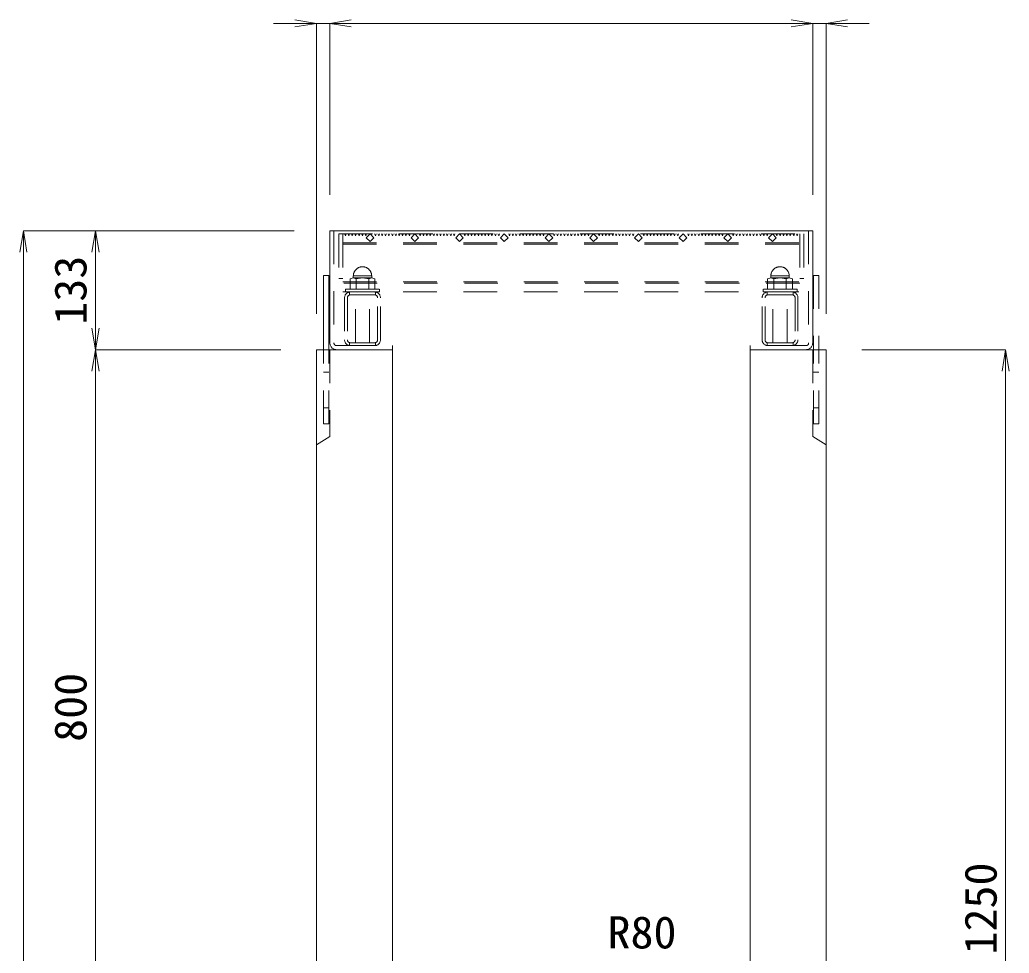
# Model space of a CAD drawing. Units: millimetres at full size; some dimension numbers follow another scale. Extents: x -734 to 58102, y 49499 to 87169.
# Drawn here: x 49380 to 50487, y 60125 to 61169 of the extents above; entities that cross this region are included whole.
import ezdxf
from ezdxf.enums import TextEntityAlignment as Align

# ---------------------------------------------------------------- set-up
doc = ezdxf.new("R2010")
doc.units = ezdxf.units.MM
doc.header["$LTSCALE"] = 50
doc.linetypes.add('USER1', pattern=[1.35, 0.75, -0.6])
for name, color, linetype, lineweight in [('寸法線', 7, 'Continuous', 13), ('引出線', 4, 'Continuous', 13), ('本体', 2, 'Continuous', 20), ('ｸﾞﾚｰﾁﾝｸﾞ', 7, 'USER1', 9)]:
    doc.layers.add(name, color=color, linetype=linetype, lineweight=lineweight)
doc.styles.add('ＭＳ 明朝', font='')
doc.styles.get('ＭＳ 明朝').set_extended_font_data('MS Mincho')

# ---------------------------------------------------------------- blocks, each defined once
blk = doc.blocks.new('open_arrow')
at = {"color": 0, "linetype": 'Continuous', "lineweight": -2}
blk.add_lwpolyline([(7.5, 1.25), (0, 0), (7.5, -1.25)], dxfattribs=at)

msp = doc.modelspace()

# ---------------------------------------------------------------- linework, layer by layer
at = {"layer": '寸法線'}
for p, q in [((49775.07, 61164.87), (49664.07, 61164.87)), ((49712.07, 60839.97), (49712.07, 61164.87)), ((50267.08, 61164.87), (49727.07, 61164.87)), ((49727.07, 60972.97), (49727.07, 61164.87)), ((49727.07, 60972.97), (49727.07, 61164.87)), ((50219.07, 61164.87), (50330.07, 61164.87)), ((50267.07, 60972.97), (50267.07, 61164.87)), ((50267.08, 60972.97), (50267.08, 61164.87)), ((50282.07, 60839.97), (50282.07, 61164.87)), ((49384.26, 59549.95), (49384.26, 60932.95)), ((49687.06, 60932.95), (49384.26, 60932.95)), ((49464.9, 60932.95), (49464.9, 60799.95)), ((49687.06, 60932.95), (49464.9, 60932.95)), ((49464.9, 60799.95), (49464.9, 59999.95)), ((49672.06, 60799.95), (49464.9, 60799.95)), ((49672.06, 60799.95), (49464.9, 60799.95)), ((50322.1, 60799.95), (50482.89, 60799.95)), ((50482.89, 60799.95), (50482.89, 59549.95))]:
    msp.add_line(p, q, dxfattribs=at)
at = {"layer": '本体'}
for p, q in [((49712.08, 59549.95), (49712.08, 60799.95)), ((49797.08, 60799.95), (49712.08, 60799.95)), ((49797.08, 60093.79), (49797.08, 60799.95)), ((50197.08, 60093.82), (50197.08, 60799.95)), ((50282.08, 60799.95), (50197.08, 60799.95)), ((50282.08, 59549.95), (50282.08, 60799.95))]:
    msp.add_line(p, q, dxfattribs=at)
at = {"layer": '本体', "linetype": 'USER1', "lineweight": 9}
for p, q in [((49727.08, 60799.95), (49727.08, 60702.95)), ((50267.08, 60799.95), (50267.08, 60702.95)), ((49727.08, 60702.95), (49712.08, 60693.45)), ((50267.08, 60702.95), (50282.08, 60693.45))]:
    msp.add_line(p, q, dxfattribs=at)
at = {"layer": 'ｸﾞﾚｰﾁﾝｸﾞ', "linetype": 'Continuous'}
for p, q in [((49727.08, 60932.95), (50267.07, 60932.95)), ((49727.08, 60932.95), (49727.08, 60807.45)), ((50267.08, 60932.95), (50267.08, 60807.45)), ((49720.08, 60882.95), (49720.08, 60799.95)), ((49720.08, 60882.95), (49726.08, 60882.95)), ((49726.08, 60882.95), (49726.08, 60799.95))]:
    msp.add_line(p, q, dxfattribs=at)
at = {"layer": 'ｸﾞﾚｰﾁﾝｸﾞ'}
for p, q in [((49731.58, 60932.95), (49731.58, 60807.45)), ((50262.58, 60932.95), (50262.58, 60807.45)), ((49737.08, 60929.45), (49737.08, 60879.45)), ((49741.58, 60929.45), (49741.58, 60864.45)), ((49741.58, 60929.45), (49741.58, 60879.45)), ((49743.58, 60929.45), (49744.48, 60927.35)), ((49744.48, 60927.35), (49745.38, 60929.45)), ((49747.38, 60929.45), (49748.28, 60927.35)), ((49748.28, 60927.35), (49749.18, 60929.45)), ((49751.18, 60929.45), (49752.08, 60927.35)), ((49752.08, 60927.35), (49752.98, 60929.45)), ((49754.98, 60929.45), (49755.88, 60927.35)), ((49755.88, 60927.35), (49756.78, 60929.45)), ((49758.78, 60929.45), (49759.68, 60927.35)), ((49759.68, 60927.35), (49760.58, 60929.45)), ((49762.58, 60929.45), (49763.48, 60927.35)), ((49763.48, 60927.35), (49764.38, 60929.45)), ((49766.38, 60929.45), (49767.28, 60927.35)), ((49767.28, 60927.35), (49768.18, 60929.45)), ((49772.08, 60929.45), (49767.83, 60925.21)), ((49767.83, 60925.21), (49772.08, 60920.97)), ((49776.32, 60925.21), (49772.08, 60929.45)), ((49772.08, 60920.97), (49776.32, 60925.21)), ((49777.08, 60929.45), (49777.98, 60927.35)), ((49777.98, 60927.35), (49778.88, 60929.45)), ((49780.88, 60929.45), (49781.78, 60927.35)), ((49781.78, 60927.35), (49782.68, 60929.45)), ((49784.68, 60929.45), (49785.58, 60927.35)), ((49785.58, 60927.35), (49786.48, 60929.45)), ((49788.48, 60929.45), (49789.38, 60927.35)), ((49789.38, 60927.35), (49790.28, 60929.45)), ((49792.28, 60929.45), (49793.18, 60927.35)), ((49793.18, 60927.35), (49794.08, 60929.45)), ((49796.08, 60929.45), (49796.98, 60927.35)), ((49796.98, 60927.35), (49797.88, 60929.45)), ((49799.88, 60929.45), (49800.78, 60927.35)), ((49800.78, 60927.35), (49801.68, 60929.45)), ((49803.68, 60929.45), (49804.58, 60927.35)), ((49804.58, 60927.35), (49805.48, 60929.45)), ((49807.48, 60929.45), (49808.38, 60927.35)), ((49808.38, 60927.35), (49809.28, 60929.45)), ((49811.28, 60929.45), (49812.18, 60927.35)), ((49812.18, 60927.35), (49813.08, 60929.45)), ((49815.08, 60929.45), (49815.98, 60927.35)), ((49815.98, 60927.35), (49816.88, 60929.45)), ((49822.08, 60929.45), (49817.83, 60925.21)), ((49817.83, 60925.21), (49822.08, 60920.97)), ((49826.32, 60925.21), (49822.08, 60929.45)), ((49822.08, 60920.97), (49826.32, 60925.21)), ((49827.08, 60929.45), (49827.98, 60927.35)), ((49827.98, 60927.35), (49828.88, 60929.45)), ((49830.88, 60929.45), (49831.78, 60927.35)), ((49831.78, 60927.35), (49832.68, 60929.45)), ((49834.68, 60929.45), (49835.58, 60927.35)), ((49835.58, 60927.35), (49836.48, 60929.45)), ((49838.48, 60929.45), (49839.38, 60927.35)), ((49839.38, 60927.35), (49840.28, 60929.45)), ((49842.28, 60929.45), (49843.18, 60927.35)), ((49843.18, 60927.35), (49844.08, 60929.45)), ((49846.08, 60929.45), (49846.98, 60927.35)), ((49846.98, 60927.35), (49847.88, 60929.45)), ((49849.88, 60929.45), (49850.78, 60927.35)), ((49850.78, 60927.35), (49851.68, 60929.45)), ((49853.68, 60929.45), (49854.58, 60927.35)), ((49854.58, 60927.35), (49855.48, 60929.45)), ((49857.48, 60929.45), (49858.38, 60927.35)), ((49858.38, 60927.35), (49859.28, 60929.45)), ((49861.28, 60929.45), (49862.18, 60927.35)), ((49862.18, 60927.35), (49863.08, 60929.45)), ((49865.08, 60929.45), (49865.98, 60927.35)), ((49865.98, 60927.35), (49866.88, 60929.45)), ((49872.08, 60929.45), (49867.83, 60925.21)), ((49867.83, 60925.21), (49872.08, 60920.97)), ((49876.32, 60925.21), (49872.08, 60929.45)), ((49872.08, 60920.97), (49876.32, 60925.21)), ((49877.08, 60929.45), (49877.98, 60927.35)), ((49877.98, 60927.35), (49878.88, 60929.45)), ((49880.88, 60929.45), (49881.78, 60927.35)), ((49881.78, 60927.35), (49882.68, 60929.45)), ((49884.68, 60929.45), (49885.58, 60927.35)), ((49885.58, 60927.35), (49886.48, 60929.45)), ((49888.48, 60929.45), (49889.38, 60927.35)), ((49889.38, 60927.35), (49890.28, 60929.45)), ((49892.28, 60929.45), (49893.18, 60927.35)), ((49893.18, 60927.35), (49894.08, 60929.45)), ((49896.08, 60929.45), (49896.98, 60927.35)), ((49896.98, 60927.35), (49897.88, 60929.45)), ((49899.88, 60929.45), (49900.78, 60927.35)), ((49900.78, 60927.35), (49901.68, 60929.45)), ((49903.68, 60929.45), (49904.58, 60927.35)), ((49904.58, 60927.35), (49905.48, 60929.45)), ((49907.48, 60929.45), (49908.38, 60927.35)), ((49908.38, 60927.35), (49909.28, 60929.45)), ((49911.28, 60929.45), (49912.18, 60927.35)), ((49912.18, 60927.35), (49913.08, 60929.45)), ((49915.08, 60929.45), (49915.98, 60927.35)), ((49915.98, 60927.35), (49916.88, 60929.45)), ((49922.08, 60929.45), (49917.83, 60925.21)), ((49917.83, 60925.21), (49922.08, 60920.97)), ((49926.32, 60925.21), (49922.08, 60929.45)), ((49922.08, 60920.97), (49926.32, 60925.21)), ((49927.08, 60929.45), (49927.98, 60927.35)), ((49927.98, 60927.35), (49928.88, 60929.45)), ((49930.88, 60929.45), (49931.78, 60927.35)), ((49931.78, 60927.35), (49932.68, 60929.45)), ((49934.68, 60929.45), (49935.58, 60927.35)), ((49935.58, 60927.35), (49936.48, 60929.45)), ((49938.48, 60929.45), (49939.38, 60927.35)), ((49939.38, 60927.35), (49940.28, 60929.45)), ((49942.28, 60929.45), (49943.18, 60927.35)), ((49943.18, 60927.35), (49944.08, 60929.45)), ((49946.08, 60929.45), (49946.98, 60927.35)), ((49946.98, 60927.35), (49947.88, 60929.45)), ((49949.88, 60929.45), (49950.78, 60927.35)), ((49950.78, 60927.35), (49951.68, 60929.45)), ((49953.68, 60929.45), (49954.58, 60927.35)), ((49954.58, 60927.35), (49955.48, 60929.45)), ((49957.48, 60929.45), (49958.38, 60927.35)), ((49958.38, 60927.35), (49959.28, 60929.45)), ((49961.28, 60929.45), (49962.18, 60927.35)), ((49962.18, 60927.35), (49963.08, 60929.45)), ((49965.08, 60929.45), (49965.98, 60927.35)), ((49965.98, 60927.35), (49966.88, 60929.45)), ((49972.08, 60929.45), (49967.83, 60925.21)), ((49967.83, 60925.21), (49972.08, 60920.97)), ((49976.32, 60925.21), (49972.08, 60929.45)), ((49972.08, 60920.97), (49976.32, 60925.21)), ((49977.08, 60929.45), (49977.98, 60927.35)), ((49977.98, 60927.35), (49978.88, 60929.45)), ((49980.88, 60929.45), (49981.78, 60927.35)), ((49981.78, 60927.35), (49982.68, 60929.45)), ((49984.68, 60929.45), (49985.58, 60927.35)), ((49985.58, 60927.35), (49986.48, 60929.45)), ((49988.48, 60929.45), (49989.38, 60927.35)), ((49989.38, 60927.35), (49990.28, 60929.45)), ((49992.28, 60929.45), (49993.18, 60927.35)), ((49993.18, 60927.35), (49994.08, 60929.45)), ((49996.08, 60929.45), (49996.98, 60927.35)), ((49998.08, 60929.45), (49997.18, 60927.35)), ((50000.98, 60927.35), (50000.08, 60929.45)), ((50001.88, 60929.45), (50000.98, 60927.35)), ((50004.78, 60927.35), (50003.88, 60929.45)), ((50005.68, 60929.45), (50004.78, 60927.35)), ((50008.58, 60927.35), (50007.68, 60929.45)), ((50009.48, 60929.45), (50008.58, 60927.35)), ((50012.38, 60927.35), (50011.48, 60929.45)), ((50013.28, 60929.45), (50012.38, 60927.35)), ((50016.18, 60927.35), (50015.28, 60929.45)), ((50017.08, 60929.45), (50016.18, 60927.35)), ((50017.83, 60925.21), (50022.08, 60929.45)), ((50022.08, 60920.97), (50017.83, 60925.21)), ((50022.08, 60929.45), (50026.32, 60925.21)), ((50026.32, 60925.21), (50022.08, 60920.97)), ((50028.18, 60927.35), (50027.28, 60929.45)), ((50029.08, 60929.45), (50028.18, 60927.35)), ((50031.98, 60927.35), (50031.08, 60929.45)), ((50032.88, 60929.45), (50031.98, 60927.35)), ((50035.78, 60927.35), (50034.88, 60929.45)), ((50036.68, 60929.45), (50035.78, 60927.35)), ((50039.58, 60927.35), (50038.68, 60929.45)), ((50040.48, 60929.45), (50039.58, 60927.35)), ((50043.38, 60927.35), (50042.48, 60929.45)), ((50044.28, 60929.45), (50043.38, 60927.35)), ((50047.18, 60927.35), (50046.28, 60929.45)), ((50048.08, 60929.45), (50047.18, 60927.35)), ((50050.98, 60927.35), (50050.08, 60929.45)), ((50051.88, 60929.45), (50050.98, 60927.35)), ((50054.78, 60927.35), (50053.88, 60929.45)), ((50055.68, 60929.45), (50054.78, 60927.35)), ((50058.58, 60927.35), (50057.68, 60929.45)), ((50059.48, 60929.45), (50058.58, 60927.35)), ((50062.38, 60927.35), (50061.48, 60929.45)), ((50063.28, 60929.45), (50062.38, 60927.35)), ((50066.18, 60927.35), (50065.28, 60929.45)), ((50067.08, 60929.45), (50066.18, 60927.35)), ((50067.83, 60925.21), (50072.08, 60929.45)), ((50072.08, 60920.97), (50067.83, 60925.21)), ((50072.08, 60929.45), (50076.32, 60925.21)), ((50076.32, 60925.21), (50072.08, 60920.97)), ((50078.18, 60927.35), (50077.28, 60929.45)), ((50079.08, 60929.45), (50078.18, 60927.35)), ((50081.98, 60927.35), (50081.08, 60929.45)), ((50082.88, 60929.45), (50081.98, 60927.35)), ((50085.78, 60927.35), (50084.88, 60929.45)), ((50086.68, 60929.45), (50085.78, 60927.35)), ((50089.58, 60927.35), (50088.68, 60929.45)), ((50090.48, 60929.45), (50089.58, 60927.35)), ((50093.38, 60927.35), (50092.48, 60929.45)), ((50094.28, 60929.45), (50093.38, 60927.35)), ((50097.18, 60927.35), (50096.28, 60929.45)), ((50098.08, 60929.45), (50097.18, 60927.35)), ((50100.98, 60927.35), (50100.08, 60929.45)), ((50101.88, 60929.45), (50100.98, 60927.35)), ((50104.78, 60927.35), (50103.88, 60929.45)), ((50105.68, 60929.45), (50104.78, 60927.35)), ((50108.58, 60927.35), (50107.68, 60929.45)), ((50109.48, 60929.45), (50108.58, 60927.35)), ((50112.38, 60927.35), (50111.48, 60929.45)), ((50113.28, 60929.45), (50112.38, 60927.35)), ((50116.18, 60927.35), (50115.28, 60929.45)), ((50117.08, 60929.45), (50116.18, 60927.35)), ((50117.83, 60925.21), (50122.08, 60929.45)), ((50122.08, 60920.97), (50117.83, 60925.21)), ((50122.08, 60929.45), (50126.32, 60925.21)), ((50126.32, 60925.21), (50122.08, 60920.97)), ((50128.18, 60927.35), (50127.28, 60929.45)), ((50129.08, 60929.45), (50128.18, 60927.35)), ((50131.98, 60927.35), (50131.08, 60929.45)), ((50132.88, 60929.45), (50131.98, 60927.35)), ((50135.78, 60927.35), (50134.88, 60929.45)), ((50136.68, 60929.45), (50135.78, 60927.35)), ((50139.58, 60927.35), (50138.68, 60929.45)), ((50140.48, 60929.45), (50139.58, 60927.35)), ((50143.38, 60927.35), (50142.48, 60929.45)), ((50144.28, 60929.45), (50143.38, 60927.35)), ((50147.18, 60927.35), (50146.28, 60929.45)), ((50148.08, 60929.45), (50147.18, 60927.35)), ((50150.98, 60927.35), (50150.08, 60929.45)), ((50151.88, 60929.45), (50150.98, 60927.35)), ((50154.78, 60927.35), (50153.88, 60929.45)), ((50155.68, 60929.45), (50154.78, 60927.35)), ((50158.58, 60927.35), (50157.68, 60929.45)), ((50159.48, 60929.45), (50158.58, 60927.35)), ((50162.38, 60927.35), (50161.48, 60929.45)), ((50163.28, 60929.45), (50162.38, 60927.35)), ((50166.18, 60927.35), (50165.28, 60929.45)), ((50167.08, 60929.45), (50166.18, 60927.35)), ((50167.83, 60925.21), (50172.08, 60929.45)), ((50172.08, 60920.97), (50167.83, 60925.21)), ((50172.08, 60929.45), (50176.32, 60925.21)), ((50176.32, 60925.21), (50172.08, 60920.97)), ((50178.18, 60927.35), (50177.28, 60929.45)), ((50179.08, 60929.45), (50178.18, 60927.35)), ((50181.98, 60927.35), (50181.08, 60929.45)), ((50182.88, 60929.45), (50181.98, 60927.35)), ((50185.78, 60927.35), (50184.88, 60929.45)), ((50186.68, 60929.45), (50185.78, 60927.35)), ((50189.58, 60927.35), (50188.68, 60929.45)), ((50190.48, 60929.45), (50189.58, 60927.35)), ((50193.38, 60927.35), (50192.48, 60929.45)), ((50194.28, 60929.45), (50193.38, 60927.35)), ((50197.18, 60927.35), (50196.28, 60929.45)), ((50198.08, 60929.45), (50197.18, 60927.35)), ((50200.98, 60927.35), (50200.08, 60929.45)), ((50201.88, 60929.45), (50200.98, 60927.35)), ((50204.78, 60927.35), (50203.88, 60929.45)), ((50205.68, 60929.45), (50204.78, 60927.35)), ((50208.58, 60927.35), (50207.68, 60929.45)), ((50209.48, 60929.45), (50208.58, 60927.35)), ((50212.38, 60927.35), (50211.48, 60929.45)), ((50213.28, 60929.45), (50212.38, 60927.35)), ((50216.18, 60927.35), (50215.28, 60929.45)), ((50217.08, 60929.45), (50216.18, 60927.35)), ((50217.83, 60925.21), (50222.08, 60929.45)), ((50222.08, 60920.97), (50217.83, 60925.21)), ((50222.08, 60929.45), (50226.32, 60925.21)), ((50226.32, 60925.21), (50222.08, 60920.97)), ((50226.88, 60927.35), (50225.98, 60929.45)), ((50227.78, 60929.45), (50226.88, 60927.35)), ((50230.68, 60927.35), (50229.78, 60929.45)), ((50231.58, 60929.45), (50230.68, 60927.35)), ((50234.48, 60927.35), (50233.58, 60929.45)), ((50235.38, 60929.45), (50234.48, 60927.35)), ((50238.28, 60927.35), (50237.38, 60929.45)), ((50239.18, 60929.45), (50238.28, 60927.35)), ((50242.08, 60927.35), (50241.18, 60929.45)), ((50242.98, 60929.45), (50242.08, 60927.35)), ((50245.88, 60927.35), (50244.98, 60929.45)), ((50246.78, 60929.45), (50245.88, 60927.35)), ((50249.68, 60927.35), (50248.78, 60929.45)), ((50250.58, 60929.45), (50249.68, 60927.35)), ((50252.58, 60929.45), (50252.58, 60864.45)), ((50252.58, 60929.45), (50252.58, 60879.45)), ((50257.08, 60929.45), (50257.08, 60879.45)), ((49741.58, 60919.45), (50252.58, 60919.45)), ((49741.58, 60917.95), (50252.58, 60917.95)), ((49737.08, 60879.45), (49741.58, 60879.45)), ((49741.58, 60875.95), (50252.58, 60875.95)), ((49749.73, 60879.25), (49753.19, 60880.45)), ((49749.73, 60867.45), (49749.73, 60879.25)), ((49753.19, 60882.45), (49773.96, 60882.45)), ((49753.19, 60880.45), (49753.19, 60882.45)), ((49753.19, 60880.45), (49756.65, 60879.25)), ((49773.96, 60880.45), (49753.19, 60880.45)), ((49756.65, 60879.25), (49763.58, 60880.45)), ((49756.65, 60867.45), (49756.65, 60879.25)), ((49763.58, 60880.45), (49770.5, 60879.25)), ((49770.5, 60879.25), (49773.96, 60880.45)), ((49770.5, 60879.25), (49770.5, 60867.45)), ((49773.96, 60882.45), (49773.96, 60880.45)), ((49773.96, 60880.45), (49777.43, 60879.25)), ((49777.43, 60879.25), (49777.43, 60867.45)), ((50220.19, 60880.45), (50216.73, 60879.25)), ((50216.73, 60879.25), (50216.73, 60867.45)), ((50240.96, 60882.45), (50220.19, 60882.45)), ((50220.19, 60882.45), (50220.19, 60880.45)), ((50223.65, 60879.25), (50220.19, 60880.45)), ((50220.19, 60880.45), (50240.96, 60880.45)), ((50230.58, 60880.45), (50223.65, 60879.25)), ((50223.65, 60879.25), (50223.65, 60867.45)), ((50237.5, 60879.25), (50230.58, 60880.45)), ((50240.96, 60880.45), (50237.5, 60879.25)), ((50237.5, 60867.45), (50237.5, 60879.25)), ((50240.96, 60880.45), (50240.96, 60882.45)), ((50244.43, 60879.25), (50240.96, 60880.45)), ((50244.43, 60867.45), (50244.43, 60879.25)), ((50257.08, 60879.45), (50252.58, 60879.45)), ((50268.08, 60882.95), (50268.08, 60799.95)), ((50274.08, 60882.95), (50268.08, 60882.95)), ((50274.08, 60882.95), (50274.08, 60799.95)), ((50252.58, 60874.45), (49741.58, 60874.45)), ((49744.58, 60867.45), (49782.58, 60867.45)), ((49744.58, 60867.45), (49763.58, 60867.45)), ((49744.58, 60864.45), (49744.58, 60867.45)), ((49763.58, 60867.45), (49749.73, 60867.45)), ((49763.58, 60867.45), (49756.65, 60867.45)), ((49777.43, 60867.45), (49763.58, 60867.45)), ((49782.58, 60867.45), (49782.58, 60864.45)), ((50249.58, 60867.45), (50211.58, 60867.45)), ((50211.58, 60867.45), (50211.58, 60864.45)), ((50216.73, 60867.45), (50230.58, 60867.45)), ((50230.58, 60867.45), (50244.43, 60867.45)), ((50249.58, 60867.45), (50230.58, 60867.45)), ((50230.58, 60867.45), (50237.5, 60867.45)), ((50249.58, 60864.45), (50249.58, 60867.45)), ((49741.58, 60864.45), (50252.58, 60864.45)), ((49743.58, 60858.05), (49743.58, 60810.85)), ((49782.58, 60864.45), (49744.58, 60864.45)), ((49746.78, 60858.05), (49746.78, 60810.85)), ((49749.08, 60864.39), (49749.08, 60861.12)), ((49777.18, 60864.45), (49749.98, 60864.45)), ((49777.17, 60864.45), (49749.98, 60864.45)), ((49777.18, 60864.45), (49749.98, 60864.45)), ((49777.18, 60861.25), (49749.98, 60861.25)), ((49755.58, 60807.65), (49755.58, 60864.45)), ((49755.58, 60864.45), (49771.58, 60864.45)), ((49771.58, 60807.65), (49771.58, 60864.45)), ((49778.08, 60864.39), (49778.08, 60861.12)), ((49780.38, 60810.85), (49780.38, 60858.05)), ((49783.58, 60810.85), (49783.58, 60858.05)), ((50210.58, 60810.85), (50210.58, 60858.05)), ((50211.58, 60864.45), (50249.58, 60864.45)), ((50213.78, 60810.85), (50213.78, 60858.05)), ((50216.08, 60864.39), (50216.08, 60861.12)), ((50216.98, 60864.45), (50244.18, 60864.45)), ((50216.98, 60864.45), (50244.18, 60864.45)), ((50216.98, 60864.45), (50244.18, 60864.45)), ((50216.98, 60861.25), (50244.18, 60861.25)), ((50222.58, 60807.65), (50222.58, 60864.45)), ((50238.58, 60864.45), (50222.58, 60864.45)), ((50238.58, 60807.65), (50238.58, 60864.45)), ((50245.08, 60864.39), (50245.08, 60861.12)), ((50247.38, 60858.05), (50247.38, 60810.85)), ((50250.58, 60858.05), (50250.58, 60810.85)), ((49720.08, 60716.95), (49720.08, 60799.95)), ((49726.08, 60716.95), (49726.08, 60799.95)), ((49734.58, 60804.45), (49797.08, 60804.45)), ((49749.08, 60807.78), (49749.08, 60804.51)), ((49749.98, 60807.65), (49777.18, 60807.65)), ((49749.98, 60804.45), (49777.18, 60804.45)), ((49778.08, 60807.78), (49778.08, 60804.51)), ((49797.08, 60804.45), (49797.08, 60799.95)), ((50259.58, 60804.45), (50197.08, 60804.45)), ((50197.08, 60804.45), (50197.08, 60799.95)), ((50216.08, 60807.78), (50216.08, 60804.51)), ((50244.18, 60807.65), (50216.98, 60807.65)), ((50244.18, 60804.45), (50216.98, 60804.45)), ((50245.08, 60807.78), (50245.08, 60804.51)), ((50268.08, 60716.95), (50268.08, 60799.95)), ((50274.08, 60716.95), (50274.08, 60799.95)), ((49720.08, 60774.95), (49726.08, 60774.95)), ((50268.08, 60774.95), (50274.08, 60774.95)), ((49720.08, 60734.95), (49726.08, 60734.95)), ((50268.08, 60734.95), (50274.08, 60734.95)), ((49720.08, 60716.95), (49726.08, 60716.95)), ((50274.08, 60716.95), (50268.08, 60716.95))]:
    msp.add_line(p, q, dxfattribs=at)
at = {"layer": 'ｸﾞﾚｰﾁﾝｸﾞ', "lineweight": 5}
msp.add_line((49737.08, 60929.45), (50257.08, 60929.45), dxfattribs=at)
at = {"layer": 'ｸﾞﾚｰﾁﾝｸﾞ'}
for centre, radius, start, end in [((49763.58, 60882.45), 10.25, 0, 180), ((50230.58, 60882.45), 10.25, 0, 180), ((49749.98, 60858.05), 6.4, 90, 180), ((49749.98, 60858.05), 3.2, 90, 180), ((49777.18, 60858.05), 6.4, 0, 90), ((49777.18, 60858.05), 3.2, 0, 90), ((50216.98, 60858.05), 6.4, 90, 180), ((50216.98, 60858.05), 3.2, 90, 180), ((50244.18, 60858.05), 6.4, 0, 90), ((50244.18, 60858.05), 3.2, 0, 90), ((49749.98, 60810.85), 6.4, 180, 270), ((49749.98, 60810.85), 3.2, 180, 270), ((49777.18, 60810.85), 6.4, 270, 0), ((49777.18, 60810.85), 3.2, 270, 0), ((50216.98, 60810.85), 6.4, 180, 270), ((50216.98, 60810.85), 3.2, 180, 270), ((50244.18, 60810.85), 6.4, 270, 0), ((50244.18, 60810.85), 3.2, 270, 0), ((49734.58, 60807.45), 7.5, 180, 270), ((49734.58, 60807.45), 3, 180, 270), ((50259.58, 60807.45), 7.5, 270, 0), ((50259.58, 60807.45), 3, 270, 0)]:
    msp.add_arc(centre, radius, start, end, dxfattribs=at)

# ---------------------------------------------------------------- block references
at = {"layer": '寸法線', "xscale": 3.2, "yscale": 3.2}
for p, rotation in [((49712.07, 61164.87), 180), ((50267.07, 61164.87), 180), ((50267.08, 61164.87), 180), ((49384.26, 60932.95), 270), ((49464.9, 60932.95), 270), ((49464.9, 60799.95), 90), ((49464.9, 60799.95), 270), ((50482.89, 60799.95), 270)]:
    msp.add_blockref('open_arrow', p, dxfattribs=dict(at, rotation=rotation))
for p in [(49727.07, 61164.87), (49727.07, 61164.87), (50282.07, 61164.87)]:
    msp.add_blockref('open_arrow', p, dxfattribs=at)

# ---------------------------------------------------------------- texts
at = {"layer": '寸法線', "style": 'ＭＳ 明朝', "width": 1.05}
for s, p in [('133', (49436.88, 60866.45)), ('800', (49436.88, 60399.95)), ('1250', (50454.87, 60174.95))]:
    msp.add_text(s, height=36.03, rotation=90, dxfattribs=at).set_placement(p, align=Align.MIDDLE_CENTER)
at = {"layer": '引出線', "style": 'ＭＳ 明朝', "width": 1.05}
msp.add_text('R80', height=36.03, dxfattribs=at).set_placement((50114.76, 60166.36), align=Align.TOP_RIGHT)

doc.saveas('drawing.dxf')
